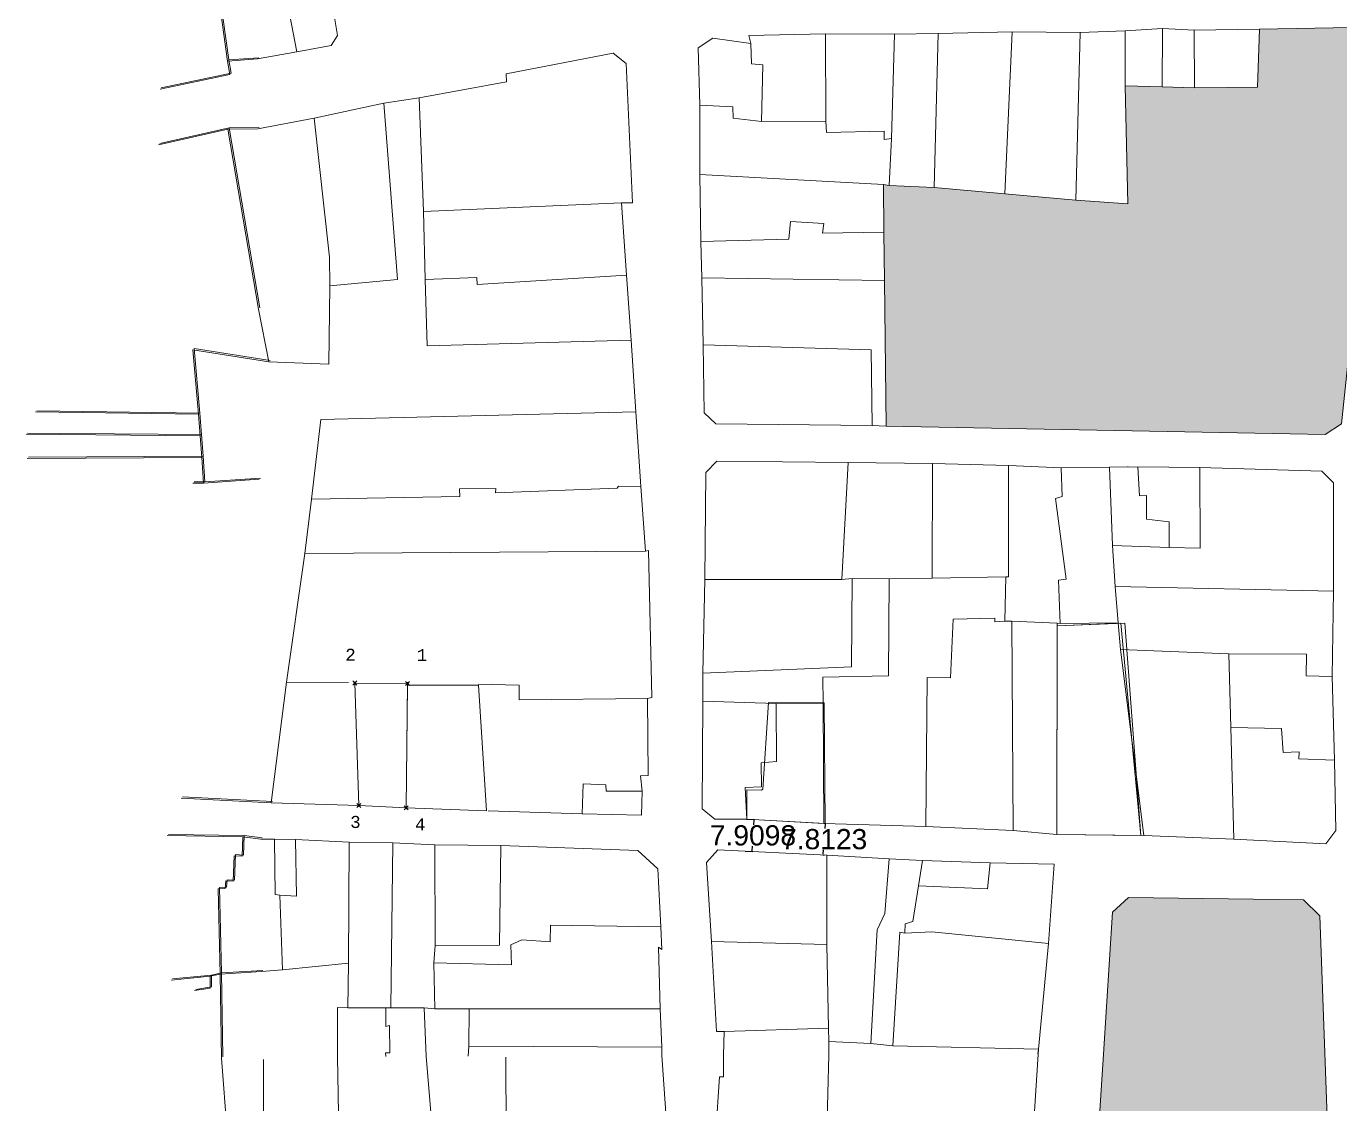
# Model space of a CAD drawing. Header units: millimetres. Extents: x 613361 to 614677, y 1317501 to 1318598.
# Drawn here: x 613386.6 to 613711.9, y 1317907.9 to 1318174.7 of the extents above; entities that cross this region are included whole.
import ezdxf

# ---------------------------------------------------------------- set-up
doc = ezdxf.new("R2010")
doc.units = ezdxf.units.MM
doc.header["$PDMODE"] = 35
doc.header["$PDSIZE"] = 0.5
for name, color, linetype in [('16', 7, 'Continuous'), ('2', 7, 'Continuous'), ('6', 7, 'Continuous'), ('CVL_CUADCON_LIN', 8, 'Continuous'), ('CVL_CUADCON_TIT', 1, 'Continuous'), ('CVL_PUNTO', 250, 'Continuous'), ('CVL_PUNTO_NUM', 2, 'Continuous')]:
    doc.layers.add(name, color=color, linetype=linetype)
doc.layers.add('Nivel 2', color=7, linetype='Continuous', lineweight=0)
doc.styles.add('HECTOR LOPEZ', font='arial.ttf')
doc.styles.add('MONOTXT4', font='Monotxt4.shx')
doc.dimstyles.get("Standard").update_dxf_attribs({"dimtxt": 5, "dimasz": 0.18, "dimexe": 0.18, "dimexo": 0.0625, "dimgap": 0.09, "dimtad": 0, "dimtih": 1, "dimtoh": 1, "dimdec": 4, "dimzin": 0, "dimdsep": 46, "dimtxsty": 'HECTOR LOPEZ', "dimcen": 0.09, "dimadec": 0, "dimazin": 0, "dimtfac": 1, "dimtdec": 4, "dimtofl": 0, "dimtmove": 2, "dimatfit": 3, "dimfxl": 0.18, "dimtolj": 1, "dimtzin": 0, "dimarcsym": 0})

# ---------------------------------------------------------------- blocks, each defined once
blk = doc.blocks.new('*D304')
at = {"layer": 'CVL_CUADCON_LIN', "color": 0, "linetype": 'ByBlock', "lineweight": -2, "ltscale": 0.5, "transparency": 16777216}
for p, q in [((613584.44, 1317977.08), (613584.38, 1317976.01)), ((613584.52, 1317977.26), (613584.63, 1317977.25)), ((613584.02, 1317969.64), (613584.08, 1317970.72)), ((613584.07, 1317969.46), (613584.19, 1317969.45))]:
    blk.add_line(p, q, dxfattribs=at)
at = {"layer": 'CVL_CUADCON_LIN', "color": 0, "linetype": 'ByBlock', "ltscale": 0.5, "transparency": 16777216}
for points in [[(613584.41, 1317977.08), (613584.47, 1317977.08), (613584.45, 1317977.26)], [(613583.99, 1317969.64), (613584.05, 1317969.64), (613584.01, 1317969.46)]]:
    blk.add_solid(points, dxfattribs=at)
at = {"layer": 'Defpoints', "color": 0, "linetype": 'ByBlock', "ltscale": 0.5, "transparency": 16777216}
for p in [(613584.45, 1317977.26), (613584.01, 1317969.46), (613584.01, 1317969.46)]:
    blk.add_point(p, dxfattribs=at)
at = {"layer": 'CVL_CUADCON_LIN', "color": 0, "linetype": 'ByBlock', "lineweight": 0, "ltscale": 0.5, "transparency": 16777216, "insert": (613584.23, 1317973.36), "char_height": 5, "attachment_point": 5, "style": 'HECTOR LOPEZ'}
blk.add_mtext('\\A1;7.8123', dxfattribs=at)
blk = doc.blocks.new('*D305')
at = {"layer": 'CVL_CUADCON_LIN', "color": 0, "linetype": 'ByBlock', "lineweight": -2, "ltscale": 0.5, "transparency": 16777216}
for p, q in [((613565.1, 1317978.34), (613566.97, 1317978.24)), ((613566.78, 1317978.07), (613566.72, 1317976.94)), ((613566.4, 1317970.53), (613566.45, 1317971.66)), ((613564.7, 1317970.44), (613566.57, 1317970.34))]:
    blk.add_line(p, q, dxfattribs=at)
at = {"layer": 'CVL_CUADCON_LIN', "color": 0, "linetype": 'ByBlock', "ltscale": 0.5, "transparency": 16777216}
for points in [[(613566.75, 1317978.07), (613566.81, 1317978.07), (613566.79, 1317978.25)], [(613566.37, 1317970.53), (613566.43, 1317970.53), (613566.39, 1317970.35)]]:
    blk.add_solid(points, dxfattribs=at)
at = {"layer": 'Defpoints', "color": 0, "linetype": 'ByBlock', "ltscale": 0.5, "transparency": 16777216}
for p in [(613565.03, 1317978.34), (613564.63, 1317970.44), (613566.39, 1317970.35)]:
    blk.add_point(p, dxfattribs=at)
at = {"layer": 'CVL_CUADCON_LIN', "color": 0, "linetype": 'ByBlock', "lineweight": 0, "ltscale": 0.5, "transparency": 16777216, "insert": (613566.59, 1317974.3), "char_height": 5, "attachment_point": 5, "style": 'HECTOR LOPEZ'}
blk.add_mtext('\\A1;7.9098', dxfattribs=at)

msp = doc.modelspace()

# ---------------------------------------------------------------- hatches: boundary and pattern name
at = {"true_color": 0x939598}
h = msp.add_hatch(color=252, dxfattribs=at)
h.paths.add_polyline_path([(613977.27565, 1318184.40079), (613855.09465, 1318179.55379), (613858.63065, 1318118.32379), (613920.45265, 1318121.51279), (613922.78665, 1318089.78379), (613983.13065, 1318093.77779)])
h.paths.add_polyline_path([(613722.17065, 1318170.02479), (613719.49965, 1318174.47879), (613692.06265, 1318173.96979), (613691.59365, 1318159.64579), (613675.94365, 1318159.50779), (613667.96465, 1318159.71679), (613658.81565, 1318159.97079), (613659.40665, 1318130.71979), (613646.59465, 1318131.66479), (613629.00265, 1318133.24179), (613611.46165, 1318134.81979), (613600.32965, 1318135.31679), (613598.95665, 1318135.51179), (613598.97965, 1318123.72979), (613599.15665, 1318111.79579), (613599.58665, 1318075.68779), (613708.34465, 1318073.65479), (613712.39365, 1318076.21679)])
h.paths.add_polyline_path([(613708.24165, 1317920.42879), (613707.01165, 1317954.39879), (613702.92165, 1317958.33779), (613659.57165, 1317958.95879), (613655.63065, 1317955.33079), (613653.41365, 1317920.12279), (613648.24265, 1317839.78079), (613652.00965, 1317836.39079), (613708.16965, 1317840.54279), (613710.94965, 1317845.17479)])
h.paths.add_polyline_path([(613817.35365, 1317899.93479), (613802.92765, 1317900.74879), (613802.87065, 1317902.78079), (613777.98265, 1317903.86379), (613777.47865, 1317902.28779), (613730.09165, 1317903.19279), (613730.00965, 1317896.23379), (613728.48665, 1317896.02579), (613728.30265, 1317888.91479), (613729.11465, 1317888.81579), (613729.95365, 1317860.37479), (613729.44665, 1317860.06879), (613729.31465, 1317852.65279), (613753.74465, 1317852.17679), (613770.30265, 1317851.77679), (613770.35465, 1317851.06579), (613785.13265, 1317851.42079), (613785.63065, 1317855.33279), (613798.27665, 1317855.32579), (613811.98865, 1317855.27079)])

# ---------------------------------------------------------------- linework, layer by layer
at = {"layer": '16', "color": 1, "linetype": 'ByBlock', "lineweight": 0}
msp.add_lwpolyline([(613445.98831, 1317617.70149), (613445.33865, 1317918.82179)], dxfattribs=at)
at = {"layer": '2', "color": 1, "linetype": 'ByBlock', "lineweight": 0}
for p, q in [((613436.42965, 1318166.07979), (613428.41665, 1318224.33179)), ((613449.36565, 1318190.38979), (613453.62065, 1318168.42279)), ((613612.44065, 1318172.96679), (613630.78365, 1318173.32279)), ((613630.78365, 1318173.32279), (613629.00265, 1318133.24179)), ((613630.78365, 1318173.32279), (613647.65465, 1318173.21379)), ((613647.65465, 1318173.21379), (613658.78065, 1318173.63179)), ((613658.78065, 1318173.63179), (613668.02565, 1318174.14079)), ((613658.78065, 1318173.63179), (613658.81565, 1318159.97079)), ((613667.96465, 1318159.71679), (613668.02565, 1318174.14079)), ((613668.02565, 1318174.14079), (613675.90465, 1318173.72779)), ((613675.90465, 1318173.72779), (613692.06265, 1318173.96979)), ((613675.90465, 1318173.72779), (613675.94365, 1318159.50779)), ((613691.59365, 1318159.64579), (613692.06265, 1318173.96979)), ((613565.59265, 1318172.45079), (613584.54365, 1318172.86179)), ((613566.06265, 1318170.42179), (613565.59265, 1318172.45079)), ((613566.24665, 1318165.39479), (613566.06265, 1318170.42179)), ((613584.54365, 1318172.86179), (613584.67965, 1318151.22679)), ((613584.54365, 1318172.86179), (613601.61865, 1318172.80479)), ((613601.61865, 1318172.80479), (613600.91765, 1318146.94979)), ((613601.61865, 1318172.80479), (613612.44065, 1318172.96679)), ((613612.44065, 1318172.96679), (613611.46165, 1318134.81979)), ((613647.65465, 1318173.21379), (613646.59465, 1318131.66479)), ((613437.03765, 1318162.77879), (613436.42965, 1318166.07979)), ((613569.04265, 1318165.20779), (613566.24665, 1318165.39479)), ((613568.67365, 1318151.13779), (613569.04265, 1318165.20779)), ((613419.72165, 1318159.17979), (613437.03765, 1318162.77879)), ((613658.81565, 1318159.97079), (613667.96465, 1318159.71679)), ((613658.81565, 1318159.97079), (613659.40665, 1318130.71979)), ((613667.96465, 1318159.71679), (613675.94365, 1318159.50779)), ((613675.94365, 1318159.50779), (613691.59365, 1318159.64579)), ((613457.94165, 1318151.99179), (613475.14465, 1318155.69379)), ((613483.92765, 1318156.96179), (613475.14465, 1318155.69379)), ((613475.14465, 1318155.69379), (613478.51865, 1318112.03579)), ((613483.92765, 1318156.96179), (613484.96765, 1318128.88279)), ((613553.45465, 1318155.21679), (613553.40965, 1318138.05079)), ((613553.45465, 1318155.21679), (613561.58765, 1318154.75479)), ((613561.58765, 1318154.75479), (613561.65565, 1318151.96179)), ((613461.71465, 1318117.57879), (613457.94165, 1318151.99179)), ((613561.65565, 1318151.96179), (613568.67365, 1318151.13779)), ((613584.67965, 1318151.22679), (613568.67365, 1318151.13779)), ((613584.67965, 1318151.22679), (613584.79965, 1318148.43479)), ((613419.36365, 1318145.36679), (613436.52765, 1318149.27079)), ((613584.79965, 1318148.43479), (613599.07665, 1318148.71779)), ((613599.07665, 1318148.71779), (613599.08965, 1318146.68579)), ((613599.08965, 1318146.68579), (613600.91765, 1318146.94979)), ((613600.91765, 1318146.94979), (613600.32965, 1318135.31679)), ((613553.66665, 1318121.44479), (613553.40965, 1318138.05079)), ((613553.40965, 1318138.05079), (613598.95665, 1318135.51179)), ((613598.95665, 1318135.51179), (613598.97965, 1318123.72979)), ((613600.32965, 1318135.31679), (613598.95665, 1318135.51179)), ((613611.46165, 1318134.81979), (613600.32965, 1318135.31679)), ((613629.00265, 1318133.24179), (613611.46165, 1318134.81979)), ((613484.96765, 1318128.88279), (613534.04265, 1318131.03579)), ((613534.04265, 1318131.03579), (613535.27365, 1318113.06379)), ((613646.59465, 1318131.66479), (613629.00265, 1318133.24179)), ((613659.40665, 1318130.71979), (613646.59465, 1318131.66479)), ((613485.37965, 1318111.97279), (613484.96765, 1318128.88279)), ((613575.89265, 1318126.34279), (613575.46365, 1318121.97279)), ((613584.12765, 1318125.88079), (613575.89265, 1318126.34279)), ((613583.78765, 1318123.49179), (613584.12765, 1318125.88079)), ((613575.46365, 1318121.97279), (613553.66665, 1318121.44479)), ((613553.92665, 1318112.40579), (613553.66665, 1318121.44479)), ((613598.97965, 1318123.72979), (613583.78765, 1318123.49179)), ((613598.97965, 1318123.72979), (613599.15665, 1318111.79579)), ((613461.81065, 1318110.46979), (613461.71465, 1318117.57879)), ((613478.51865, 1318112.03579), (613461.81065, 1318110.46979)), ((613498.18165, 1318112.50079), (613485.37965, 1318111.97279)), ((613485.88865, 1318095.57079), (613485.37965, 1318111.97279)), ((613498.24265, 1318110.77479), (613498.18165, 1318112.50079)), ((613535.27365, 1318113.06379), (613498.24265, 1318110.77479)), ((613535.27365, 1318113.06379), (613536.39065, 1318096.97079)), ((613599.15665, 1318111.79579), (613553.92665, 1318112.40579)), ((613553.92665, 1318112.40579), (613554.28465, 1318095.85179)), ((613599.58665, 1318075.68779), (613599.15665, 1318111.79579)), ((613461.81065, 1318110.46979), (613461.57665, 1318091.01679)), ((613536.39065, 1318096.97079), (613485.88865, 1318095.57079)), ((613536.39065, 1318096.97079), (613537.61965, 1318079.25279)), ((613554.28465, 1318095.85179), (613595.85965, 1318094.61079)), ((613429.25265, 1318078.63279), (613427.83365, 1318094.57979)), ((613595.85965, 1318094.61079), (613596.07965, 1318075.82079)), ((613429.25265, 1318078.63279), (613388.88265, 1318079.20579)), ((613537.61965, 1318079.25279), (613459.52865, 1318077.29279)), ((613538.80365, 1318060.72179), (613537.61965, 1318079.25279)), ((613430.06265, 1318067.91679), (613429.25265, 1318078.63279)), ((613459.52865, 1318077.29279), (613457.21365, 1318057.57479)), ((613596.07965, 1318075.82079), (613599.58665, 1318075.68779)), ((613386.59665, 1318073.67079), (613429.65765, 1318073.27479)), ((613430.06265, 1318067.91679), (613386.79865, 1318067.67879)), ((613430.46765, 1318061.56879), (613430.06265, 1318067.91679)), ((613590.14065, 1318066.64579), (613588.59465, 1318037.73979)), ((613590.14065, 1318066.64579), (613611.02765, 1318066.45779)), ((613611.02765, 1318066.45779), (613610.95265, 1318038.01679)), ((613611.02765, 1318066.45779), (613629.88365, 1318065.90279)), ((613629.88365, 1318065.90279), (613629.85365, 1318038.32579)), ((613629.88365, 1318065.90279), (613642.89565, 1318065.36679)), ((613642.89565, 1318065.36679), (613654.88765, 1318065.48379)), ((613642.89565, 1318065.36679), (613643.14365, 1318058.25779)), ((613654.88765, 1318065.48379), (613661.89965, 1318065.57379)), ((613654.88765, 1318065.48379), (613655.61865, 1318046.13879)), ((613659.56665, 1318065.54579), (613659.43665, 1318065.67579)), ((613661.89965, 1318065.57379), (613662.35065, 1318058.41579)), ((613661.89965, 1318065.57379), (613677.24665, 1318065.40579)), ((613677.24665, 1318065.40579), (613677.37165, 1318045.49779)), ((613427.87865, 1318061.56979), (613430.46765, 1318061.56879)), ((613493.93665, 1318060.16679), (613502.93065, 1318060.26779)), ((613493.94865, 1318058.28779), (613493.93665, 1318060.16679)), ((613502.83665, 1318059.14979), (613532.96265, 1318060.28279)), ((613502.93065, 1318060.26779), (613502.83665, 1318059.14979)), ((613532.96265, 1318060.28279), (613533.26465, 1318060.79279)), ((613533.26465, 1318060.79279), (613538.80365, 1318060.72179)), ((613538.80365, 1318060.72179), (613539.97165, 1318044.73079)), ((613455.57065, 1318044.10679), (613457.21365, 1318057.57479)), ((613457.21365, 1318057.57479), (613493.94865, 1318058.28779)), ((613643.14365, 1318058.25779), (613641.52065, 1318057.74079)), ((613641.52065, 1318057.74079), (613644.13665, 1318037.79579)), ((613662.35065, 1318058.41579), (613664.02765, 1318058.47579)), ((613664.06465, 1318052.63579), (613664.02765, 1318058.47579)), ((613669.65765, 1318052.00679), (613664.06465, 1318052.63579)), ((613669.64765, 1318045.60679), (613669.65765, 1318052.00679)), ((613451.04465, 1318012.28879), (613455.57065, 1318044.10679)), ((613539.97165, 1318044.73079), (613455.57065, 1318044.10679)), ((613539.97165, 1318044.73079), (613540.68165, 1318044.88679)), ((613540.68165, 1318044.88679), (613541.52065, 1318008.47679)), ((613655.61865, 1318046.13879), (613669.64765, 1318045.60679)), ((613655.61865, 1318046.13879), (613656.29265, 1318035.98479)), ((613677.37165, 1318045.49779), (613669.64765, 1318045.60679)), ((613554.65065, 1318037.70179), (613554.18665, 1318014.54079)), ((613588.59465, 1318037.73979), (613554.65065, 1318037.70179)), ((613591.13465, 1318037.95679), (613588.59465, 1318037.73979)), ((613590.96765, 1318016.06679), (613591.13465, 1318037.95679)), ((613600.33265, 1318037.90679), (613591.13465, 1318037.95679)), ((613600.17865, 1318013.83279), (613600.33265, 1318037.90679)), ((613610.95265, 1318038.01679), (613600.33265, 1318037.90679)), ((613629.24365, 1318038.32179), (613610.95265, 1318038.01679)), ((613629.00765, 1318027.35079), (613629.24365, 1318038.32179)), ((613629.85365, 1318038.32579), (613629.24365, 1318038.32179)), ((613644.13665, 1318037.79579), (613642.30865, 1318037.53179)), ((613642.30865, 1318037.53179), (613642.68065, 1318026.81779)), ((613656.29265, 1318035.98479), (613710.41865, 1318034.81379)), ((613657.00965, 1318026.99979), (613656.29265, 1318035.98479)), ((613710.41865, 1318034.81379), (613710.09365, 1318013.68479)), ((613616.14865, 1318027.83779), (613615.52865, 1318013.35979)), ((613626.46265, 1318028.09879), (613616.14865, 1318027.83779)), ((613626.46265, 1318028.09879), (613626.51865, 1318027.23579)), ((613626.51865, 1318027.23579), (613629.00765, 1318027.35079)), ((613630.73565, 1318027.36079), (613629.00765, 1318027.35079)), ((613631.01065, 1317975.55879), (613630.73565, 1318027.36079)), ((613630.73565, 1318027.36079), (613641.91865, 1318026.86379)), ((613641.91865, 1318026.86379), (613641.89165, 1317974.55279)), ((613642.68065, 1318026.81779), (613641.91865, 1318026.86379)), ((613642.68065, 1318026.81779), (613657.00965, 1318026.99979)), ((613657.00965, 1318026.99979), (613657.66065, 1318020.40079)), ((613657.66065, 1318020.40079), (613684.49865, 1318019.33179)), ((613657.66065, 1318020.40079), (613663.43865, 1317974.31779)), ((613684.49865, 1318019.33179), (613684.91765, 1318001.05079)), ((613703.70765, 1318019.18479), (613684.49865, 1318019.33179)), ((613703.63965, 1318013.85179), (613703.70765, 1318019.18479)), ((613554.18665, 1318014.54079), (613554.17965, 1318007.58279)), ((613554.18665, 1318014.54079), (613590.96765, 1318016.06679)), ((613710.09365, 1318013.68479), (613703.63965, 1318013.85179)), ((613447.21865, 1317982.40379), (613451.04465, 1318012.28879)), ((613451.04465, 1318012.28879), (613466.39165, 1318012.17079)), ((613508.67465, 1318011.49279), (613498.59538, 1318011.8037)), ((613508.69765, 1318007.93779), (613508.67465, 1318011.49279)), ((613583.86865, 1318013.53879), (613600.17865, 1318013.83279)), ((613583.96165, 1318006.93679), (613583.86865, 1318013.53879)), ((613609.73465, 1318013.42879), (613609.40765, 1317976.50479)), ((613615.52865, 1318013.35979), (613609.73465, 1318013.42879)), ((613710.09365, 1318013.68479), (613710.63065, 1317992.96679)), ((613540.50565, 1318008.26779), (613508.69765, 1318007.93779)), ((613541.52065, 1318008.47679), (613540.50565, 1318008.26779)), ((613540.50565, 1318008.26779), (613540.62565, 1317989.12179)), ((613572.32365, 1318007.02379), (613554.17965, 1318007.58279)), ((613572.41465, 1317992.60079), (613572.32365, 1318007.02379)), ((613583.96165, 1318006.93679), (613572.32365, 1318007.02379)), ((613584.14765, 1317977.27779), (613583.96165, 1318006.93679)), ((613684.91765, 1318001.05079), (613697.52165, 1318000.81679)), ((613685.70165, 1317973.37579), (613684.91765, 1318001.05079)), ((613697.52165, 1318000.81679), (613697.91465, 1317994.87679)), ((613697.91465, 1317994.87679), (613701.87765, 1317994.99979)), ((613701.87765, 1317994.99979), (613701.83765, 1317993.27279)), ((613568.65665, 1317992.27479), (613572.41465, 1317992.60079)), ((613568.74465, 1317986.33379), (613568.65665, 1317992.27479)), ((613701.83765, 1317993.27279), (613710.63065, 1317992.96679)), ((613540.62565, 1317989.12179), (613538.74565, 1317989.11179)), ((613538.74565, 1317989.11179), (613539.12565, 1317985.30479)), ((613524.53065, 1317987.10279), (613524.27165, 1317979.68579)), ((613530.12165, 1317986.82879), (613524.53065, 1317987.10279)), ((613530.23265, 1317985.30579), (613530.12165, 1317986.82879)), ((613539.12565, 1317985.30479), (613530.23265, 1317985.30579)), ((613564.68065, 1317986.15879), (613568.74465, 1317986.33379)), ((613565.03465, 1317978.33879), (613564.68065, 1317986.15879)), ((613466.32865, 1317981.79979), (613447.21865, 1317982.40379)), ((613501.03444, 1317980.4), (613524.27165, 1317979.68579)), ((613565.03465, 1317978.33879), (613584.14765, 1317977.27779)), ((613609.40765, 1317976.50479), (613584.14765, 1317977.27779)), ((613609.40765, 1317976.50479), (613631.01065, 1317975.55879)), ((613641.89165, 1317974.55279), (613631.01065, 1317975.55879)), ((613440.20065, 1317973.96279), (613421.46365, 1317974.27479)), ((613453.27165, 1317973.29679), (613448.08865, 1317973.36879)), ((613448.08865, 1317973.36879), (613448.27665, 1317959.65779)), ((613453.56365, 1317959.22979), (613453.27165, 1317973.29679)), ((613453.27165, 1317973.29679), (613466.58965, 1317972.65979)), ((613466.42265, 1317942.64379), (613466.58965, 1317972.65979)), ((613466.58965, 1317972.65979), (613477.36365, 1317972.46579)), ((613477.36365, 1317972.46579), (613476.90865, 1317931.63079)), ((613487.83465, 1317971.96579), (613477.36365, 1317972.46579)), ((613487.83965, 1317947.02979), (613487.83465, 1317971.96579)), ((613487.83465, 1317971.96579), (613504.14765, 1317971.80279)), ((613504.14765, 1317971.80279), (613503.79465, 1317947.16879)), ((613663.43865, 1317974.31779), (613641.89165, 1317974.55279)), ((613663.43865, 1317974.31779), (613685.70165, 1317973.37579)), ((613584.90865, 1317969.40979), (613584.89565, 1317947.26679)), ((613600.31165, 1317968.53079), (613584.90865, 1317969.40979)), ((613599.22765, 1317954.96479), (613600.31165, 1317968.53079)), ((613600.31165, 1317968.53079), (613608.54565, 1317968.11979)), ((613608.54565, 1317968.11979), (613607.56965, 1317961.81679)), ((613625.31865, 1317967.50279), (613608.54565, 1317968.11979)), ((613624.64865, 1317961.04879), (613625.31865, 1317967.50279)), ((613606.20265, 1317952.97279), (613607.56965, 1317961.81679)), ((613607.56965, 1317961.81679), (613624.64865, 1317961.04879)), ((613434.10465, 1317961.11679), (613435.83165, 1317961.16679)), ((613448.27665, 1317959.65779), (613449.39465, 1317959.51179)), ((613450.07065, 1317941.02879), (613449.39465, 1317959.51179)), ((613449.39465, 1317959.51179), (613453.56365, 1317959.22979)), ((613516.34065, 1317947.95079), (613516.41665, 1317952.11579)), ((613516.41665, 1317952.11579), (613543.75765, 1317951.65879)), ((613597.32265, 1317950.94179), (613599.22765, 1317954.96479)), ((613604.23865, 1317950.06679), (613604.27465, 1317952.45379)), ((613604.27465, 1317952.45379), (613606.20265, 1317952.97279)), ((613543.75765, 1317951.65879), (613543.99665, 1317946.02279)), ((613595.82265, 1317922.79779), (613597.32265, 1317950.94179)), ((613602.96665, 1317950.31379), (613601.21265, 1317922.21879)), ((613604.23865, 1317950.06679), (613602.96665, 1317950.31379)), ((613610.89365, 1317950.40879), (613604.23865, 1317950.06679)), ((613639.77465, 1317947.52279), (613610.89365, 1317950.40879)), ((613487.83965, 1317947.02979), (613487.51065, 1317942.76179)), ((613503.79465, 1317947.16879), (613487.83965, 1317947.02979)), ((613506.63965, 1317947.18479), (613509.37665, 1317948.41979)), ((613506.77265, 1317942.25979), (613506.63965, 1317947.18479)), ((613509.37665, 1317948.41979), (613516.34065, 1317947.95079)), ((613543.99665, 1317946.02279), (613543.23065, 1317946.62779)), ((613543.23065, 1317946.62779), (613543.63165, 1317931.39379)), ((613584.89565, 1317947.26679), (613556.28165, 1317948.07179)), ((613556.28165, 1317948.07179), (613557.59065, 1317925.73279)), ((613584.89565, 1317947.26679), (613585.33065, 1317926.54779)), ((613637.34765, 1317921.35379), (613639.77465, 1317947.52279)), ((613466.42265, 1317942.64379), (613450.07065, 1317941.02879)), ((613466.23865, 1317931.57079), (613466.42265, 1317942.64379)), ((613487.83565, 1317931.38679), (613487.51065, 1317942.76179)), ((613487.51065, 1317942.76179), (613506.77265, 1317942.25979)), ((613422.47265, 1317938.47179), (613432.12065, 1317939.43279)), ((613432.12065, 1317939.43279), (613434.65965, 1317939.93979)), ((613432.12065, 1317939.43279), (613432.17065, 1317936.48779)), ((613432.17065, 1317936.48779), (613428.26065, 1317935.87979)), ((613463.69665, 1317931.70879), (613466.23865, 1317931.57079)), ((613466.23865, 1317931.57079), (613475.63865, 1317931.62379)), ((613476.90865, 1317931.63079), (613475.63865, 1317931.62379)), ((613475.63865, 1317931.62379), (613475.66765, 1317927.00179)), ((613476.90865, 1317931.63079), (613485.14165, 1317931.62579)), ((613487.83565, 1317931.38679), (613485.14165, 1317931.62579)), ((613496.27165, 1317931.38279), (613487.83565, 1317931.38679)), ((613496.27165, 1317931.38279), (613496.17765, 1317922.08879)), ((613543.63165, 1317931.39379), (613496.27165, 1317931.38279)), ((613544.04665, 1317921.89879), (613543.63165, 1317931.39379)), ((613475.66765, 1317927.00179), (613476.53065, 1317927.20979)), ((613559.41965, 1317925.74279), (613585.33065, 1317926.54779)), ((613585.33065, 1317926.54779), (613585.40265, 1317923.24779)), ((613557.59065, 1317925.73279), (613559.41965, 1317925.74279)), ((613585.40265, 1317923.24779), (613595.82265, 1317922.79779)), ((613601.21265, 1317922.21879), (613595.82265, 1317922.79779)), ((613487.39165, 1317898.81179), (613485.67565, 1317919.58579)), ((613545.44065, 1317899.00879), (613544.06165, 1317919.82879)), ((613559.30465, 1317919.89279), (613559.31465, 1317914.49679)), ((613584.85365, 1317898.43179), (613585.37165, 1317920.00079)), ((613635.55065, 1317894.18579), (613637.34765, 1317921.35379)), ((613434.96165, 1317919.13679), (613436.49865, 1317899.31879)), ((613464.08065, 1317898.73279), (613463.67165, 1317919.49379)), ((613505.47165, 1317898.77179), (613505.41565, 1317919.38179)), ((613558.29865, 1317914.54479), (613557.37265, 1317900.31979)), ((613559.31465, 1317914.49679), (613558.29865, 1317914.54479))]:
    msp.add_line(p, q, dxfattribs=at)
for points in [[(613460.38065, 1318192.33079), (613463.65665, 1318172.43979), (613462.09665, 1318169.94279), (613453.62065, 1318168.42279)], [(613692.06265, 1318173.96979), (613719.49965, 1318174.47879), (613722.17065, 1318170.02479), (613712.39365, 1318076.21679), (613708.34465, 1318073.65479), (613599.58665, 1318075.68779)], [(613553.45465, 1318155.21679), (613553.06065, 1318169.38479), (613556.65265, 1318171.79179), (613566.06265, 1318170.42179)], [(613483.92765, 1318156.96179), (613505.54965, 1318160.99279), (613505.48665, 1318162.92279), (613531.92865, 1318168.09879), (613535.19765, 1318165.47579), (613536.78665, 1318130.99979), (613534.04265, 1318131.03579)], [(613596.07965, 1318075.82079), (613557.35565, 1318076.26479), (613554.54365, 1318078.99179), (613554.28465, 1318095.85179)], [(613554.65065, 1318037.70179), (613554.89065, 1318064.21479), (613557.66765, 1318067.02379), (613590.14065, 1318066.64579)], [(613677.24665, 1318065.40579), (613707.48765, 1318064.55879), (613710.40265, 1318061.62979), (613710.41865, 1318034.81379)], [(613565.03465, 1317978.33879), (613557.15765, 1317978.34579), (613554.04165, 1317980.91879), (613554.17965, 1318007.58279)], [(613710.63065, 1317992.96679), (613710.94365, 1317975.49779), (613708.52565, 1317972.23379), (613685.70165, 1317973.37579)], [(613539.12565, 1317985.30479), (613539.01065, 1317979.31079), (613524.27165, 1317979.68579)], [(613504.14765, 1317971.80279), (613538.10065, 1317970.57079), (613543.00765, 1317966.02679), (613543.75765, 1317951.65879)], [(613556.28165, 1317948.07179), (613555.09165, 1317967.56779), (613557.86665, 1317970.78279), (613584.90865, 1317969.40979)], [(613625.31865, 1317967.50279), (613641.17565, 1317967.18479), (613639.77465, 1317947.52279)], [(613653.41365, 1317920.12279), (613648.24265, 1317839.78079), (613652.00965, 1317836.39079), (613708.16965, 1317840.54279), (613710.94965, 1317845.17479), (613708.24165, 1317920.42879)]]:
    msp.add_lwpolyline(points, dxfattribs=at)
at = {"layer": '6', "color": 1, "linetype": 'ByBlock', "lineweight": 0}
for p, q in [((613453.62065, 1318168.42279), (613443.85765, 1318166.64179)), ((613436.42965, 1318166.07979), (613443.85765, 1318166.64179)), ((613457.94165, 1318151.99179), (613443.93265, 1318149.32379)), ((613436.52765, 1318149.27079), (613443.93265, 1318149.32379)), ((613436.52765, 1318149.27079), (613444.12465, 1318104.68279)), ((613446.68365, 1318091.64479), (613444.12465, 1318104.68279)), ((613427.83365, 1318094.57979), (613446.68365, 1318091.64479)), ((613461.57665, 1318091.01679), (613446.68365, 1318091.64479)), ((613430.46765, 1318061.56879), (613444.30565, 1318062.52979)), ((613424.96865, 1317983.56679), (613447.21865, 1317982.40379)), ((613440.04765, 1317969.13879), (613440.20065, 1317973.96279)), ((613440.20065, 1317973.96279), (613444.68965, 1317973.40079)), ((613448.08865, 1317973.36879), (613444.68965, 1317973.40079)), ((613437.86265, 1317962.94379), (613438.06765, 1317969.29179)), ((613438.06765, 1317969.29179), (613440.04765, 1317969.13879)), ((613435.83165, 1317961.16679), (613436.03465, 1317963.04579)), ((613436.03465, 1317963.04579), (613437.86265, 1317962.94379)), ((613434.65965, 1317939.93979), (613434.10465, 1317961.11679)), ((613434.65965, 1317939.93979), (613444.83065, 1317940.59279)), ((613434.96165, 1317919.13679), (613434.65965, 1317939.93979)), ((613450.07065, 1317941.02879), (613444.83065, 1317940.59279)), ((613463.69665, 1317931.70879), (613463.67165, 1317919.49379)), ((613485.14165, 1317931.62579), (613485.67565, 1317919.58579)), ((613476.53065, 1317927.20979), (613476.67465, 1317920.45579)), ((613559.41965, 1317925.74279), (613559.30465, 1317919.89279)), ((613585.40265, 1317923.24779), (613585.37165, 1317920.00079)), ((613476.67465, 1317920.45579), (613475.60765, 1317920.44979)), ((613475.60765, 1317920.44979), (613475.66365, 1317919.54379)), ((613496.17765, 1317922.08879), (613496.09165, 1317919.62879)), ((613496.17765, 1317922.08879), (613544.04665, 1317921.89879)), ((613544.04665, 1317921.89879), (613544.06165, 1317919.82879)), ((613601.21265, 1317922.21879), (613637.34765, 1317921.35379)), ((613637.34765, 1317921.35379), (613637.15165, 1317920.21679))]:
    msp.add_line(p, q, dxfattribs=at)
msp.add_lwpolyline([(613653.41365, 1317920.12279), (613655.63065, 1317955.33079), (613659.57165, 1317958.95879), (613702.92165, 1317958.33779), (613707.01165, 1317954.39879), (613708.24165, 1317920.42879)], dxfattribs=at)
at = {"layer": 'CVL_CUADCON_LIN', "color": 1, "linetype": 'ByBlock', "lineweight": 0, "ltscale": 0.5, "flags": 128}
for points in [[(613641.91831, 1318026.20278), (613658.70428, 1318026.88933)], [(613658.70855, 1318026.8895), (613662.64042, 1317974.3265)], [(613641.89165, 1317974.55279), (613641.91831, 1318026.20278)], [(613570.41763, 1318007.26369), (613584.26725, 1318007.16016)], [(613584.45475, 1317977.26074), (613584.26725, 1318007.16016)], [(613565.03465, 1317978.33879), (613565.10883, 1317985.59841), (613568.70866, 1317985.5638), (613569.06456, 1317985.78682)], [(613565.03465, 1317978.33879), (613584.45475, 1317977.26074)], [(613641.89165, 1317974.55279), (613662.64042, 1317974.3265)]]:
    msp.add_lwpolyline(points, dxfattribs=at)
for points in [[(613662.64042, 1317974.3265), (613641.89165, 1317974.55279), (613641.91831, 1318026.20278), (613657.67685, 1318026.84579)], [(613565.03465, 1317978.33879), (613584.45475, 1317977.26074), (613584.26725, 1318007.16016), (613570.41763, 1318007.26369), (613569.06456, 1317985.78682), (613568.70866, 1317985.5638), (613565.10883, 1317985.59841)]]:
    msp.add_lwpolyline(points, close=True, dxfattribs=at)
at = {"layer": 'CVL_CUADCON_TIT', "color": 1, "linetype": 'ByBlock', "lineweight": 0, "ltscale": 0.5}
msp.add_line((613466.32865, 1317981.79979), (613468.97005, 1317981.73949), dxfattribs=at)
at = {"layer": 'CVL_CUADCON_TIT', "color": 1, "linetype": 'ByBlock', "lineweight": 0, "ltscale": 0.5, "flags": 128}
for points in [[(613481.02284, 1318011.97669), (613468.00314, 1318012.06249), (613468.96924, 1317981.75789), (613480.71384, 1317981.13699), (613481.02284, 1318011.97669)], [(613481.02284, 1318011.97669), (613468.00314, 1318012.06249), (613468.96924, 1317981.75789), (613480.71384, 1317981.13699)]]:
    msp.add_lwpolyline(points, close=True, dxfattribs=at)
msp.add_lwpolyline([(613480.71384, 1317981.13699), (613500.60009, 1317980.39737), (613498.61795, 1318011.53913), (613481.01853, 1318011.54436), (613480.71384, 1317981.13699)], dxfattribs=at)
at = {"layer": 'CVL_PUNTO', "color": 1, "linetype": 'ByBlock', "lineweight": 0, "ltscale": 0.5}
for p in [(613468.00314, 1318012.06249), (613481.02284, 1318011.97669), (613468.96924, 1317981.75789), (613480.71384, 1317981.13699)]:
    msp.add_point(p, dxfattribs=at)
at = {"layer": 'Nivel 2', "color": 1, "linetype": 'ByBlock', "lineweight": 0}
for p, q in [((613436.75865, 1318166.38479), (613428.74565, 1318224.63679)), ((613436.75865, 1318166.38479), (613444.18665, 1318166.94679)), ((613437.36665, 1318163.08379), (613436.75865, 1318166.38479)), ((613420.05065, 1318159.48479), (613437.36665, 1318163.08379)), ((613419.69265, 1318145.67179), (613436.85665, 1318149.57579)), ((613436.85665, 1318149.57579), (613444.26165, 1318149.62879)), ((613436.85665, 1318149.57579), (613444.45365, 1318104.98779)), ((613428.16265, 1318094.88479), (613447.01265, 1318091.94979)), ((613429.58165, 1318078.93779), (613428.16265, 1318094.88479)), ((613429.58165, 1318078.93779), (613389.21165, 1318079.51079)), ((613430.39165, 1318068.22179), (613429.58165, 1318078.93779)), ((613386.92565, 1318073.97579), (613429.98665, 1318073.57979)), ((613430.39165, 1318068.22179), (613387.12765, 1318067.98379)), ((613430.79665, 1318061.87379), (613430.39165, 1318068.22179)), ((613430.79665, 1318061.87379), (613444.63465, 1318062.83479)), ((613428.20765, 1318061.87479), (613430.79665, 1318061.87379)), ((613425.29765, 1317983.87179), (613447.54765, 1317982.70879)), ((613440.52965, 1317974.26779), (613421.79265, 1317974.57979)), ((613440.37665, 1317969.44379), (613440.52965, 1317974.26779)), ((613438.19165, 1317963.24879), (613438.39665, 1317969.59679)), ((613438.39665, 1317969.59679), (613440.37665, 1317969.44379)), ((613436.16065, 1317961.47179), (613436.36365, 1317963.35079)), ((613436.36365, 1317963.35079), (613438.19165, 1317963.24879)), ((613434.43365, 1317961.42179), (613436.16065, 1317961.47179)), ((613434.98865, 1317940.24479), (613434.43365, 1317961.42179)), ((613422.80165, 1317938.77679), (613432.44965, 1317939.73779)), ((613432.44965, 1317939.73779), (613434.98865, 1317940.24479)), ((613432.44965, 1317939.73779), (613432.49965, 1317936.79279)), ((613434.98865, 1317940.24479), (613445.15965, 1317940.89779)), ((613435.29065, 1317919.44179), (613434.98865, 1317940.24479)), ((613432.49965, 1317936.79279), (613428.58965, 1317936.18479))]:
    msp.add_line(p, q, dxfattribs=at)
at = {"layer": 'Nivel 2', "color": 1, "linetype": 'ByBlock', "lineweight": 0, "flags": 128}
msp.add_lwpolyline([(613440.52965, 1317974.26779), (613445.01865, 1317973.70579)], dxfattribs=at)

# ---------------------------------------------------------------- texts
at = {"layer": 'CVL_PUNTO_NUM', "color": 1, "linetype": 'ByBlock', "lineweight": 0, "ltscale": 0.5, "style": 'MONOTXT4'}
for s, p in [('2', (613465.60796, 1318017.56368)), ('1', (613483.32875, 1318017.51589)), ('3', (613466.83227, 1317976.15134)), ('4', (613482.87955, 1317975.54148))]:
    msp.add_text(s, height=3, dxfattribs=at).set_placement(p)

# ---------------------------------------------------------------- dimensions: what is measured, and where the dimension line sits
at = {"layer": 'CVL_CUADCON_LIN', "color": 1, "linetype": 'ByBlock', "lineweight": 0, "ltscale": 0.5}
for p1, p2, distance, picture, middle in [((613565.034653, 1317978.338792), (613564.633569, 1317970.439216), 1.757268, '*D305', (613566.589118, 1317974.299897)), ((613584.45475, 1317977.26074), (613584.00965, 1317969.46109), 0.00004, '*D304', (613584.23224, 1317973.36092))]:
    dim = msp.add_aligned_dim(p1=p1, p2=p2, distance=distance, dimstyle='Standard', dxfattribs=at)
    dim.commit()
    dim.dimension.update_dxf_attribs({"geometry": picture, "text_midpoint": middle})

doc.saveas('drawing.dxf')
